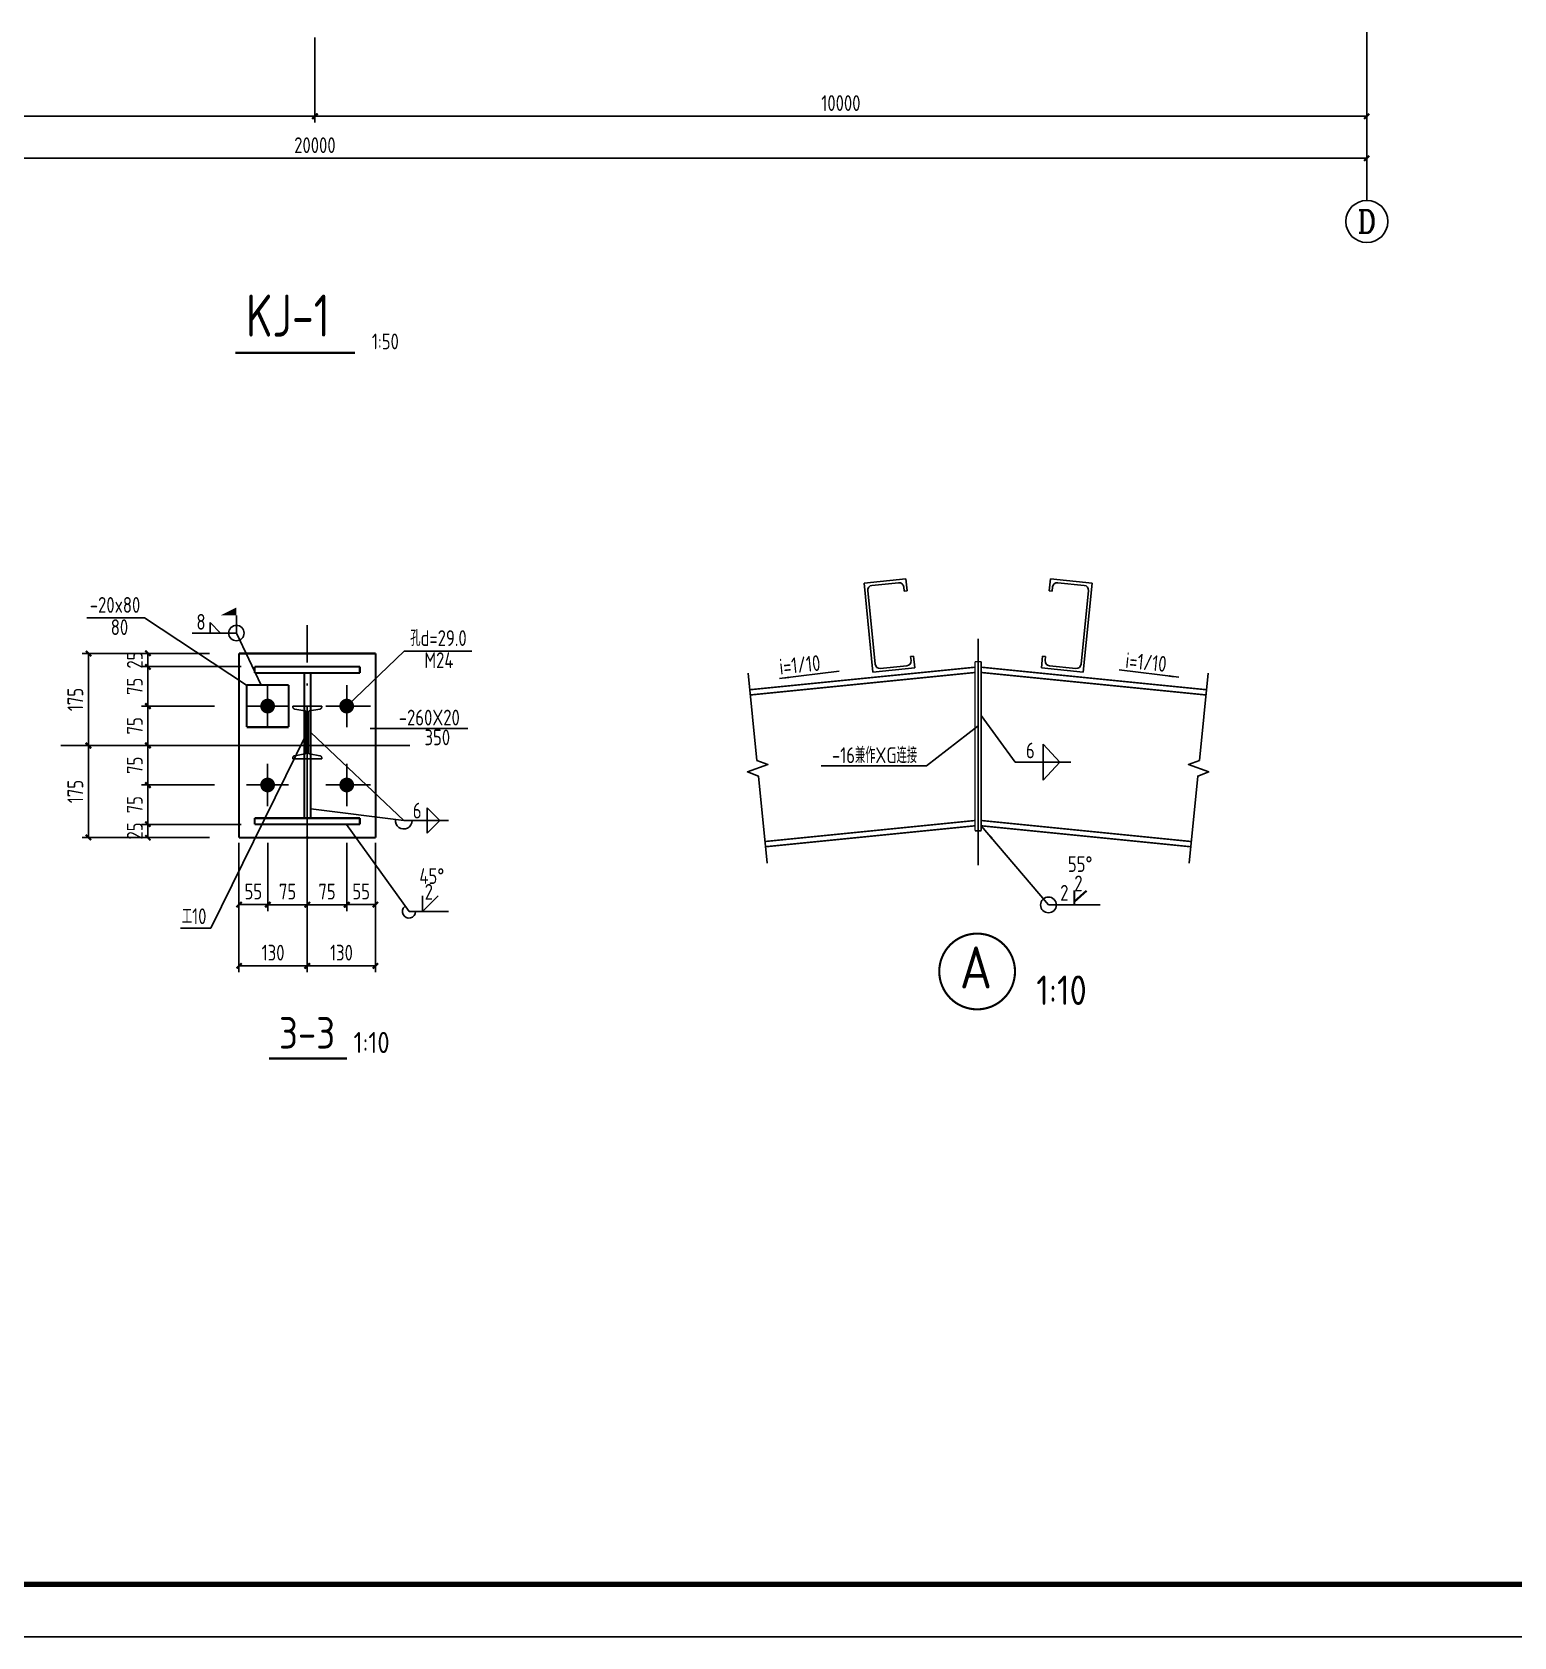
# Model space of a CAD drawing. Header units: millimetres. Extents: x 866561 to 877878, y 40199 to 44891.
# Drawn here: x 876308.8 to 876590.5, y 40208.1 to 40513.2 of the extents above; entities that cross this region are included whole.
import ezdxf
from ezdxf.enums import TextEntityAlignment as Align

# ---------------------------------------------------------------- set-up
doc = ezdxf.new("R2010")
doc.units = ezdxf.units.MM
doc.header["$LTSCALE"] = 1000
doc.header["$MEASUREMENT"] = 0
for name, pattern in [('2', [11.4, 9, -0.9, 0.6, -0.9]), ('6', [8.75, 5, -1.25, 1.25, -1.25]), ('DASH', [0.35, 0.25, -0.1]), ('DOTE', [2.42, 2, -0.2, 0.02, -0.2])]:
    doc.linetypes.add(name, pattern=pattern)
for name, color, linetype in [('10', 7, 'Continuous'), ('1000', 2, 'Continuous'), ('111', 253, '6'), ('AXIS', 3, 'Continuous'), ('AXIS_TEXT', 7, 'Continuous'), ('D2', 6, 'Continuous'), ('DIM', 7, 'Continuous'), ('DOTE', 1, 'DOTE'), ('FEN', 21, 'Continuous'), ('LAYER1', 51, 'Continuous'), ('M_Thin', 7, 'Continuous'), ('Prof', 2, 'Continuous'), ('STRUCTURE', 7, 'Continuous'), ('中文', 7, 'Continuous'), ('尺寸标注', 7, 'Continuous'), ('文字', 7, 'Continuous'), ('柱子', 8, 'Continuous'), ('焊缝标注', 3, 'Continuous'), ('独立基础', 2, 'Continuous'), ('编号标注', 253, 'Continuous'), ('螺栓孔标注', 253, 'Continuous'), ('轴线', 253, '2'), ('钢板标注', 253, 'Continuous')]:
    doc.layers.add(name, color=color, linetype=linetype)
doc.styles.add('_TCH_AXIS', font='COMPLEX', dxfattribs={"bigfont": 'GBCBIG'})
doc.styles.add('COMPLEX', font='COMPLEX')
doc.styles.add('GBHZ', font='gbenor.shx', dxfattribs={"width": 0.9, "bigfont": 'gbcbig.shx'})
doc.styles.add('TSSD_REIN', font='tssdeng.shx', dxfattribs={"width": 0.7, "bigfont": 'tssdchn.shx'})
doc.dimstyles.new('Y10', dxfattribs={"dimscale": 0, "dimtxt": 3, "dimasz": 0.01, "dimexe": 1.2, "dimexo": 1, "dimgap": 1, "dimtad": 1, "dimdec": 0, "dimlfac": 10, "dimzin": 0, "dimdsep": 46, "dimtxsty": 'GBHZ', "dimblk1": 'DX', "dimblk2": 'DX', "dimsah": 1, "dimcen": 0.09, "dimdle": 1, "dimadec": 0, "dimazin": 0, "dimtfac": 1, "dimtdec": 0, "dimtix": 1, "dimtmove": 2, "dimatfit": 3, "dimldrblk": 'DX', "dimfxl": 0, "dimtolj": 1, "dimtzin": 0, "dimarcsym": 0})
doc.dimstyles.new('Y50', dxfattribs={"dimscale": 0, "dimtxt": 3, "dimasz": 0.01, "dimexe": 1.2, "dimexo": 1, "dimgap": 1, "dimtad": 1, "dimdec": 0, "dimlfac": 50, "dimzin": 0, "dimdsep": 46, "dimtxsty": 'GBHZ', "dimblk1": 'DX', "dimblk2": 'DX', "dimsah": 1, "dimcen": 0.09, "dimdle": 1, "dimadec": 0, "dimazin": 0, "dimtfac": 1, "dimtdec": 0, "dimtix": 1, "dimtmove": 2, "dimatfit": 3, "dimldrblk": 'DX', "dimfxl": 0, "dimtolj": 1, "dimtzin": 0, "dimarcsym": 0})

# ---------------------------------------------------------------- blocks, each defined once
blk = doc.blocks.new('_AXISO')
blk.add_circle((0, 0), 0.5)
at = {"layer": 'AXIS_TEXT', "style": 'COMPLEX', "width": 1.041667}
blk.add_attdef('A', text='', height=0.56, dxfattribs=at).set_placement((-0.25, -0.28), (0.25, -0.28), align=Align.FIT)
blk = doc.blocks.new('DX')
at = {"color": 0, "linetype": 'ByBlock', "const_width": 40}
blk.add_lwpolyline([(-54, -51), (46, 49)], dxfattribs=at)
blk = doc.blocks.new('*D661')
at = {"layer": 'Defpoints', "color": 0, "transparency": 16777216}
for p in [(876162.53, 40513.23), (876362.53, 40513.23), (876362.53, 40497.23)]:
    blk.add_point(p, dxfattribs=at)
at = {"layer": 'dim', "color": 0, "lineweight": -2, "transparency": 16777216}
for p, q in [((876162.53, 40512.23), (876162.53, 40496.03)), ((876362.53, 40512.23), (876362.53, 40496.03)), ((876162.54, 40497.23), (876362.52, 40497.23))]:
    blk.add_line(p, q, dxfattribs=at)
at = {"layer": 'dim', "color": 0, "lineweight": -2, "transparency": 16777216, "xscale": 0.01, "yscale": 0.01, "zscale": 0.01, "rotation": 180}
blk.add_blockref('DX', (876162.53, 40497.23), dxfattribs=at)
at = {"layer": 'dim', "color": 0, "lineweight": -2, "transparency": 16777216, "xscale": 0.01, "yscale": 0.01, "zscale": 0.01}
blk.add_blockref('DX', (876362.53, 40497.23), dxfattribs=at)
at = {"layer": 'dim', "color": 0, "transparency": 16777216, "insert": (876262.53, 40499.73), "char_height": 3, "attachment_point": 5, "style": 'GBHZ'}
blk.add_mtext('\\A1;10000', dxfattribs=at)
blk = doc.blocks.new('*D662')
at = {"layer": 'Defpoints', "color": 0, "transparency": 16777216}
for p in [(876362.53, 40513.23), (876562.53, 40513.23), (876562.53, 40497.23)]:
    blk.add_point(p, dxfattribs=at)
at = {"layer": 'dim', "color": 0, "lineweight": -2, "transparency": 16777216}
for p, q in [((876362.53, 40512.23), (876362.53, 40496.03)), ((876562.53, 40512.23), (876562.53, 40496.03)), ((876362.54, 40497.23), (876562.52, 40497.23))]:
    blk.add_line(p, q, dxfattribs=at)
at = {"layer": 'dim', "color": 0, "lineweight": -2, "transparency": 16777216, "xscale": 0.01, "yscale": 0.01, "zscale": 0.01, "rotation": 180}
blk.add_blockref('DX', (876362.53, 40497.23), dxfattribs=at)
at = {"layer": 'dim', "color": 0, "lineweight": -2, "transparency": 16777216, "xscale": 0.01, "yscale": 0.01, "zscale": 0.01}
blk.add_blockref('DX', (876562.53, 40497.23), dxfattribs=at)
at = {"layer": 'dim', "color": 0, "transparency": 16777216, "insert": (876462.53, 40499.73), "char_height": 3, "attachment_point": 5, "style": 'GBHZ'}
blk.add_mtext('\\A1;10000', dxfattribs=at)
blk = doc.blocks.new('*D663')
at = {"layer": 'Defpoints', "color": 0, "transparency": 16777216}
for p in [(876162.53, 40513.23), (876562.53, 40513.23), (876162.53, 40489.23)]:
    blk.add_point(p, dxfattribs=at)
at = {"layer": 'dim', "color": 0, "lineweight": -2, "transparency": 16777216}
for p, q in [((876162.53, 40512.23), (876162.53, 40488.03)), ((876562.53, 40512.23), (876562.53, 40488.03)), ((876562.52, 40489.23), (876162.54, 40489.23))]:
    blk.add_line(p, q, dxfattribs=at)
at = {"layer": 'dim', "color": 0, "lineweight": -2, "transparency": 16777216, "xscale": 0.01, "yscale": 0.01, "zscale": 0.01, "rotation": 180}
blk.add_blockref('DX', (876162.53, 40489.23), dxfattribs=at)
at = {"layer": 'dim', "color": 0, "lineweight": -2, "transparency": 16777216, "xscale": 0.01, "yscale": 0.01, "zscale": 0.01}
blk.add_blockref('DX', (876562.53, 40489.23), dxfattribs=at)
at = {"layer": 'dim', "color": 0, "transparency": 16777216, "insert": (876362.53, 40491.73), "char_height": 3, "attachment_point": 5, "style": 'GBHZ'}
blk.add_mtext('\\A1;20000', dxfattribs=at)
blk = doc.blocks.new('*D727')
at = {"layer": 'Defpoints', "color": 0, "linetype": 'ByBlock', "transparency": 16777216}
for p in [(876361.08, 40352.1), (876374.08, 40352.1), (876374.08, 40335.72)]:
    blk.add_point(p, dxfattribs=at)
at = {"layer": 'DIM', "color": 0, "linetype": 'ByBlock', "lineweight": -2, "transparency": 16777216}
for p, q in [((876361.08, 40351.1), (876361.08, 40334.52)), ((876374.08, 40351.1), (876374.08, 40334.52)), ((876361.09, 40335.72), (876374.07, 40335.72))]:
    blk.add_line(p, q, dxfattribs=at)
at = {"layer": 'DIM', "color": 0, "linetype": 'ByBlock', "lineweight": -2, "transparency": 16777216, "xscale": 0.01, "yscale": 0.01, "zscale": 0.01, "rotation": 180}
blk.add_blockref('DX', (876361.08, 40335.72), dxfattribs=at)
at = {"layer": 'DIM', "color": 0, "linetype": 'ByBlock', "lineweight": -2, "transparency": 16777216, "xscale": 0.01, "yscale": 0.01, "zscale": 0.01}
blk.add_blockref('DX', (876374.08, 40335.72), dxfattribs=at)
at = {"layer": 'DIM', "color": 0, "linetype": 'ByBlock', "transparency": 16777216, "insert": (876367.58, 40338.22), "char_height": 3, "attachment_point": 5, "style": 'GBHZ'}
blk.add_mtext('\\A1;130', dxfattribs=at)
blk = doc.blocks.new('*D728')
at = {"layer": 'Defpoints', "color": 0, "linetype": 'ByBlock', "transparency": 16777216}
for p in [(876348.08, 40352.1), (876361.08, 40353.36), (876348.08, 40335.72)]:
    blk.add_point(p, dxfattribs=at)
at = {"layer": 'DIM', "color": 0, "linetype": 'ByBlock', "lineweight": -2, "transparency": 16777216}
for p, q in [((876361.08, 40352.36), (876361.08, 40334.52)), ((876348.08, 40351.1), (876348.08, 40334.52)), ((876361.07, 40335.72), (876348.09, 40335.72))]:
    blk.add_line(p, q, dxfattribs=at)
at = {"layer": 'DIM', "color": 0, "linetype": 'ByBlock', "lineweight": -2, "transparency": 16777216, "xscale": 0.01, "yscale": 0.01, "zscale": 0.01, "rotation": 180}
blk.add_blockref('DX', (876348.08, 40335.72), dxfattribs=at)
at = {"layer": 'DIM', "color": 0, "linetype": 'ByBlock', "lineweight": -2, "transparency": 16777216, "xscale": 0.01, "yscale": 0.01, "zscale": 0.01}
blk.add_blockref('DX', (876361.08, 40335.72), dxfattribs=at)
at = {"layer": 'DIM', "color": 0, "linetype": 'ByBlock', "transparency": 16777216, "insert": (876354.58, 40338.22), "char_height": 3, "attachment_point": 5, "style": 'GBHZ'}
blk.add_mtext('\\A1;130', dxfattribs=at)
blk = doc.blocks.new('*D729')
at = {"layer": 'Defpoints', "color": 0, "linetype": 'ByBlock', "transparency": 16777216}
for p in [(876339.93, 40395.1), (876319.48, 40377.6), (876336.93, 40377.6)]:
    blk.add_point(p, dxfattribs=at)
at = {"layer": 'DIM', "color": 0, "linetype": 'ByBlock', "lineweight": -2, "transparency": 16777216}
for p, q in [((876338.93, 40395.1), (876318.28, 40395.1)), ((876319.48, 40395.09), (876319.48, 40377.61)), ((876335.93, 40377.6), (876318.28, 40377.6))]:
    blk.add_line(p, q, dxfattribs=at)
at = {"layer": 'DIM', "color": 0, "linetype": 'ByBlock', "lineweight": -2, "transparency": 16777216, "xscale": 0.01, "yscale": 0.01, "zscale": 0.01}
for p, rotation in [((876319.48, 40395.1), 90), ((876319.48, 40377.6), 270)]:
    blk.add_blockref('DX', p, dxfattribs=dict(at, rotation=rotation))
at = {"layer": 'DIM', "color": 0, "linetype": 'ByBlock', "transparency": 16777216, "insert": (876316.98, 40386.35), "char_height": 3, "attachment_point": 5, "rotation": 90, "style": 'GBHZ'}
blk.add_mtext('\\A1;175', dxfattribs=at)
blk = doc.blocks.new('*D730')
at = {"layer": 'Defpoints', "color": 0, "linetype": 'ByBlock', "transparency": 16777216}
for p in [(876319.48, 40377.6), (876336.93, 40377.6), (876339.93, 40360.1)]:
    blk.add_point(p, dxfattribs=at)
at = {"layer": 'DIM', "color": 0, "linetype": 'ByBlock', "lineweight": -2, "transparency": 16777216}
for p, q in [((876335.93, 40377.6), (876318.28, 40377.6)), ((876319.48, 40360.11), (876319.48, 40377.59)), ((876338.93, 40360.1), (876318.28, 40360.1))]:
    blk.add_line(p, q, dxfattribs=at)
at = {"layer": 'DIM', "color": 0, "linetype": 'ByBlock', "lineweight": -2, "transparency": 16777216, "xscale": 0.01, "yscale": 0.01, "zscale": 0.01}
for p, rotation in [((876319.48, 40377.6), 90), ((876319.48, 40360.1), 270)]:
    blk.add_blockref('DX', p, dxfattribs=dict(at, rotation=rotation))
at = {"layer": 'DIM', "color": 0, "linetype": 'ByBlock', "transparency": 16777216, "insert": (876316.98, 40368.85), "char_height": 3, "attachment_point": 5, "rotation": 90, "style": 'GBHZ'}
blk.add_mtext('\\A1;175', dxfattribs=at)
blk = doc.blocks.new('*D731')
at = {"layer": 'Defpoints', "color": 0, "linetype": 'ByBlock', "transparency": 16777216}
for p in [(876348.08, 40360.1), (876353.58, 40360.1), (876348.08, 40347.35)]:
    blk.add_point(p, dxfattribs=at)
at = {"layer": 'DIM', "color": 0, "linetype": 'ByBlock', "lineweight": -2, "transparency": 16777216}
for p, q in [((876348.08, 40359.1), (876348.08, 40346.15)), ((876353.58, 40359.1), (876353.58, 40346.15)), ((876353.57, 40347.35), (876348.09, 40347.35))]:
    blk.add_line(p, q, dxfattribs=at)
at = {"layer": 'DIM', "color": 0, "linetype": 'ByBlock', "lineweight": -2, "transparency": 16777216, "xscale": 0.01, "yscale": 0.01, "zscale": 0.01, "rotation": 180}
blk.add_blockref('DX', (876348.08, 40347.35), dxfattribs=at)
at = {"layer": 'DIM', "color": 0, "linetype": 'ByBlock', "lineweight": -2, "transparency": 16777216, "xscale": 0.01, "yscale": 0.01, "zscale": 0.01}
blk.add_blockref('DX', (876353.58, 40347.35), dxfattribs=at)
at = {"layer": 'DIM', "color": 0, "linetype": 'ByBlock', "transparency": 16777216, "insert": (876350.83, 40349.85), "char_height": 3, "attachment_point": 5, "style": 'GBHZ'}
blk.add_mtext('\\A1;55', dxfattribs=at)
blk = doc.blocks.new('*D732')
at = {"layer": 'Defpoints', "color": 0, "linetype": 'ByBlock', "transparency": 16777216}
for p in [(876361.08, 40362.6), (876353.58, 40360.1), (876361.08, 40347.33)]:
    blk.add_point(p, dxfattribs=at)
at = {"layer": 'DIM', "color": 0, "linetype": 'ByBlock', "lineweight": -2, "transparency": 16777216}
for p, q in [((876361.08, 40361.6), (876361.08, 40346.13)), ((876353.58, 40359.1), (876353.58, 40346.13)), ((876353.59, 40347.33), (876361.07, 40347.33))]:
    blk.add_line(p, q, dxfattribs=at)
at = {"layer": 'DIM', "color": 0, "linetype": 'ByBlock', "lineweight": -2, "transparency": 16777216, "xscale": 0.01, "yscale": 0.01, "zscale": 0.01, "rotation": 180}
blk.add_blockref('DX', (876353.58, 40347.33), dxfattribs=at)
at = {"layer": 'DIM', "color": 0, "linetype": 'ByBlock', "lineweight": -2, "transparency": 16777216, "xscale": 0.01, "yscale": 0.01, "zscale": 0.01}
blk.add_blockref('DX', (876361.08, 40347.33), dxfattribs=at)
at = {"layer": 'DIM', "color": 0, "linetype": 'ByBlock', "transparency": 16777216, "insert": (876357.33, 40349.83), "char_height": 3, "attachment_point": 5, "style": 'GBHZ'}
blk.add_mtext('\\A1;75', dxfattribs=at)
blk = doc.blocks.new('*D733')
at = {"layer": 'Defpoints', "color": 0, "linetype": 'ByBlock', "transparency": 16777216}
for p in [(876343.51, 40395.1), (876330.78, 40392.6), (876349.51, 40392.6)]:
    blk.add_point(p, dxfattribs=at)
at = {"layer": 'DIM', "color": 0, "linetype": 'ByBlock', "lineweight": -2, "transparency": 16777216}
for p, q in [((876342.51, 40395.1), (876329.58, 40395.1)), ((876330.78, 40395.11), (876330.78, 40395.12)), ((876330.78, 40395.1), (876330.78, 40392.6)), ((876348.51, 40392.6), (876329.58, 40392.6)), ((876330.78, 40392.59), (876330.78, 40392.58))]:
    blk.add_line(p, q, dxfattribs=at)
at = {"layer": 'DIM', "color": 0, "linetype": 'ByBlock', "lineweight": -2, "transparency": 16777216, "xscale": 0.01, "yscale": 0.01, "zscale": 0.01}
for p, rotation in [((876330.78, 40395.1), 270), ((876330.78, 40392.6), 90)]:
    blk.add_blockref('DX', p, dxfattribs=dict(at, rotation=rotation))
at = {"layer": 'DIM', "color": 0, "linetype": 'ByBlock', "transparency": 16777216, "insert": (876328.28, 40393.85), "char_height": 3, "attachment_point": 5, "rotation": 90, "style": 'GBHZ'}
blk.add_mtext('\\A1;25', dxfattribs=at)
blk = doc.blocks.new('*D734')
at = {"layer": 'Defpoints', "color": 0, "linetype": 'ByBlock', "transparency": 16777216}
for p in [(876349.51, 40392.6), (876330.78, 40385.1), (876344.43, 40385.1)]:
    blk.add_point(p, dxfattribs=at)
at = {"layer": 'DIM', "color": 0, "linetype": 'ByBlock', "lineweight": -2, "transparency": 16777216}
for p, q in [((876348.51, 40392.6), (876329.58, 40392.6)), ((876330.78, 40392.59), (876330.78, 40385.11)), ((876343.43, 40385.1), (876329.58, 40385.1))]:
    blk.add_line(p, q, dxfattribs=at)
at = {"layer": 'DIM', "color": 0, "linetype": 'ByBlock', "lineweight": -2, "transparency": 16777216, "xscale": 0.01, "yscale": 0.01, "zscale": 0.01}
for p, rotation in [((876330.78, 40392.6), 90), ((876330.78, 40385.1), 270)]:
    blk.add_blockref('DX', p, dxfattribs=dict(at, rotation=rotation))
at = {"layer": 'DIM', "color": 0, "linetype": 'ByBlock', "transparency": 16777216, "insert": (876328.28, 40388.85), "char_height": 3, "attachment_point": 5, "rotation": 90, "style": 'GBHZ'}
blk.add_mtext('\\A1;75', dxfattribs=at)
blk = doc.blocks.new('*D735')
at = {"layer": 'Defpoints', "color": 0, "linetype": 'ByBlock', "transparency": 16777216}
for p in [(876330.78, 40362.6), (876349.51, 40362.6), (876343.51, 40360.1)]:
    blk.add_point(p, dxfattribs=at)
at = {"layer": 'DIM', "color": 0, "linetype": 'ByBlock', "lineweight": -2, "transparency": 16777216}
for p, q in [((876348.51, 40362.6), (876329.58, 40362.6)), ((876330.78, 40362.61), (876330.78, 40362.62)), ((876330.78, 40360.1), (876330.78, 40362.6)), ((876342.51, 40360.1), (876329.58, 40360.1)), ((876330.78, 40360.09), (876330.78, 40360.08))]:
    blk.add_line(p, q, dxfattribs=at)
at = {"layer": 'DIM', "color": 0, "linetype": 'ByBlock', "lineweight": -2, "transparency": 16777216, "xscale": 0.01, "yscale": 0.01, "zscale": 0.01}
for p, rotation in [((876330.78, 40362.6), 270), ((876330.78, 40360.1), 90)]:
    blk.add_blockref('DX', p, dxfattribs=dict(at, rotation=rotation))
at = {"layer": 'DIM', "color": 0, "linetype": 'ByBlock', "transparency": 16777216, "insert": (876328.28, 40361.35), "char_height": 3, "attachment_point": 5, "rotation": 90, "style": 'GBHZ'}
blk.add_mtext('\\A1;25', dxfattribs=at)
blk = doc.blocks.new('*D736')
at = {"layer": 'Defpoints', "color": 0, "linetype": 'ByBlock', "transparency": 16777216}
for p in [(876368.58, 40360.1), (876374.08, 40360.1), (876374.08, 40347.35)]:
    blk.add_point(p, dxfattribs=at)
at = {"layer": 'DIM', "color": 0, "linetype": 'ByBlock', "lineweight": -2, "transparency": 16777216}
for p, q in [((876368.58, 40359.1), (876368.58, 40346.15)), ((876374.08, 40359.1), (876374.08, 40346.15)), ((876368.59, 40347.35), (876374.07, 40347.35))]:
    blk.add_line(p, q, dxfattribs=at)
at = {"layer": 'DIM', "color": 0, "linetype": 'ByBlock', "lineweight": -2, "transparency": 16777216, "xscale": 0.01, "yscale": 0.01, "zscale": 0.01, "rotation": 180}
blk.add_blockref('DX', (876368.58, 40347.35), dxfattribs=at)
at = {"layer": 'DIM', "color": 0, "linetype": 'ByBlock', "lineweight": -2, "transparency": 16777216, "xscale": 0.01, "yscale": 0.01, "zscale": 0.01}
blk.add_blockref('DX', (876374.08, 40347.35), dxfattribs=at)
at = {"layer": 'DIM', "color": 0, "linetype": 'ByBlock', "transparency": 16777216, "insert": (876371.33, 40349.85), "char_height": 3, "attachment_point": 5, "style": 'GBHZ'}
blk.add_mtext('\\A1;55', dxfattribs=at)
blk = doc.blocks.new('*D737')
at = {"layer": 'Defpoints', "color": 0, "linetype": 'ByBlock', "transparency": 16777216}
for p in [(876361.08, 40362.6), (876368.58, 40360.1), (876361.08, 40347.33)]:
    blk.add_point(p, dxfattribs=at)
at = {"layer": 'DIM', "color": 0, "linetype": 'ByBlock', "lineweight": -2, "transparency": 16777216}
for p, q in [((876361.08, 40361.6), (876361.08, 40346.13)), ((876368.58, 40359.1), (876368.58, 40346.13)), ((876368.57, 40347.33), (876361.09, 40347.33))]:
    blk.add_line(p, q, dxfattribs=at)
at = {"layer": 'DIM', "color": 0, "linetype": 'ByBlock', "lineweight": -2, "transparency": 16777216, "xscale": 0.01, "yscale": 0.01, "zscale": 0.01, "rotation": 180}
blk.add_blockref('DX', (876361.08, 40347.33), dxfattribs=at)
at = {"layer": 'DIM', "color": 0, "linetype": 'ByBlock', "lineweight": -2, "transparency": 16777216, "xscale": 0.01, "yscale": 0.01, "zscale": 0.01}
blk.add_blockref('DX', (876368.58, 40347.33), dxfattribs=at)
at = {"layer": 'DIM', "color": 0, "linetype": 'ByBlock', "transparency": 16777216, "insert": (876364.83, 40349.83), "char_height": 3, "attachment_point": 5, "style": 'GBHZ'}
blk.add_mtext('\\A1;75', dxfattribs=at)
blk = doc.blocks.new('*D738')
at = {"layer": 'Defpoints', "color": 0, "linetype": 'ByBlock', "transparency": 16777216}
for p in [(876330.78, 40385.1), (876344.43, 40385.1), (876349.51, 40377.6)]:
    blk.add_point(p, dxfattribs=at)
at = {"layer": 'DIM', "color": 0, "linetype": 'ByBlock', "lineweight": -2, "transparency": 16777216}
for p, q in [((876343.43, 40385.1), (876329.58, 40385.1)), ((876330.78, 40377.61), (876330.78, 40385.09)), ((876348.51, 40377.6), (876329.58, 40377.6))]:
    blk.add_line(p, q, dxfattribs=at)
at = {"layer": 'DIM', "color": 0, "linetype": 'ByBlock', "lineweight": -2, "transparency": 16777216, "xscale": 0.01, "yscale": 0.01, "zscale": 0.01}
for p, rotation in [((876330.78, 40385.1), 90), ((876330.78, 40377.6), 270)]:
    blk.add_blockref('DX', p, dxfattribs=dict(at, rotation=rotation))
at = {"layer": 'DIM', "color": 0, "linetype": 'ByBlock', "transparency": 16777216, "insert": (876328.28, 40381.35), "char_height": 3, "attachment_point": 5, "rotation": 90, "style": 'GBHZ'}
blk.add_mtext('\\A1;75', dxfattribs=at)
blk = doc.blocks.new('*D739')
at = {"layer": 'Defpoints', "color": 0, "linetype": 'ByBlock', "transparency": 16777216}
for p in [(876330.78, 40370.1), (876344.43, 40370.1), (876349.51, 40362.6)]:
    blk.add_point(p, dxfattribs=at)
at = {"layer": 'DIM', "color": 0, "linetype": 'ByBlock', "lineweight": -2, "transparency": 16777216}
for p, q in [((876343.43, 40370.1), (876329.58, 40370.1)), ((876330.78, 40362.61), (876330.78, 40370.09)), ((876348.51, 40362.6), (876329.58, 40362.6))]:
    blk.add_line(p, q, dxfattribs=at)
at = {"layer": 'DIM', "color": 0, "linetype": 'ByBlock', "lineweight": -2, "transparency": 16777216, "xscale": 0.01, "yscale": 0.01, "zscale": 0.01}
for p, rotation in [((876330.78, 40370.1), 90), ((876330.78, 40362.6), 270)]:
    blk.add_blockref('DX', p, dxfattribs=dict(at, rotation=rotation))
at = {"layer": 'DIM', "color": 0, "linetype": 'ByBlock', "transparency": 16777216, "insert": (876328.28, 40366.35), "char_height": 3, "attachment_point": 5, "rotation": 90, "style": 'GBHZ'}
blk.add_mtext('\\A1;75', dxfattribs=at)
blk = doc.blocks.new('*D740')
at = {"layer": 'Defpoints', "color": 0, "linetype": 'ByBlock', "transparency": 16777216}
for p in [(876349.51, 40377.6), (876330.78, 40370.1), (876344.43, 40370.1)]:
    blk.add_point(p, dxfattribs=at)
at = {"layer": 'DIM', "color": 0, "linetype": 'ByBlock', "lineweight": -2, "transparency": 16777216}
for p, q in [((876348.51, 40377.6), (876329.58, 40377.6)), ((876330.78, 40377.59), (876330.78, 40370.11)), ((876343.43, 40370.1), (876329.58, 40370.1))]:
    blk.add_line(p, q, dxfattribs=at)
at = {"layer": 'DIM', "color": 0, "linetype": 'ByBlock', "lineweight": -2, "transparency": 16777216, "xscale": 0.01, "yscale": 0.01, "zscale": 0.01}
for p, rotation in [((876330.78, 40377.6), 90), ((876330.78, 40370.1), 270)]:
    blk.add_blockref('DX', p, dxfattribs=dict(at, rotation=rotation))
at = {"layer": 'DIM', "color": 0, "linetype": 'ByBlock', "transparency": 16777216, "insert": (876328.28, 40373.85), "char_height": 3, "attachment_point": 5, "rotation": 90, "style": 'GBHZ'}
blk.add_mtext('\\A1;75', dxfattribs=at)

msp = doc.modelspace()

# ---------------------------------------------------------------- linework, layer by layer
at = {"color": 7}
for p, q in [((876450.866, 40390.323), (876462.199, 40391.744)), ((876526.754, 40390.576), (876515.421, 40391.996))]:
    msp.add_line(p, q, dxfattribs=at)
at = {"color": 86}
for p, q in [((876478.808, 40373.758), (876488.621, 40381.326)), ((876478.808, 40373.758), (876458.764, 40373.758)), ((876501.991, 40347.294, 2), (876489.221, 40362.337)), ((876501.991, 40347.294, 2), (876511.831, 40347.294, 2))]:
    msp.add_line(p, q, dxfattribs=at)
msp.add_line((876884.003, 40208.139), (876043.003, 40208.139))
at = {"color": 0, "const_width": 1}
msp.add_lwpolyline([(876874.003, 40218.139), (876068.003, 40218.139), (876068.003, 40792.139), (876874.003, 40792.139)], close=True, dxfattribs=at)
at = {"color": 7}
for points in [[(876526.754, 40390.576, 0, 0.4, 0), (876524.969, 40390.799, 0.4, 0.4, 0)], [(876450.866, 40390.323, 0, 0.4, 0), (876452.651, 40390.547, 0.4, 0.4, 0)]]:
    msp.add_lwpolyline(points, format="xyseb", dxfattribs=at)
at = {"color": 86, "const_width": 0.4, "elevation": 2}
for points in [[(876506.911, 40347.294), (876506.911, 40350.095)], [(876506.911, 40347.915), (876509.237, 40349.99)]]:
    msp.add_lwpolyline(points, dxfattribs=at)
at = {"ltscale": 0.5, "const_width": 0.4}
msp.add_lwpolyline([(876481.231, 40334.642, 1), (876495.631, 40334.642, 1)], format="xyb", close=True, dxfattribs=at)
at = {"color": 86}
msp.add_circle((876501.991, 40347.294, 2), 1.5, dxfattribs=at)
at = {"layer": '10', "linetype": 'ByBlock'}
for p, q in [((876353.541, 40381.097), (876353.541, 40389.097)), ((876368.578, 40381.097), (876368.578, 40389.097)), ((876357.541, 40385.097), (876349.541, 40385.097)), ((876373.078, 40385.097), (876364.578, 40385.097)), ((876353.541, 40374.097), (876353.541, 40366.097)), ((876368.578, 40374.097), (876368.578, 40366.097)), ((876357.541, 40370.097), (876349.541, 40370.097)), ((876373.078, 40370.097), (876364.578, 40370.097))]:
    msp.add_line(p, q, dxfattribs=at)
at = {"layer": '10', "linetype": 'ByBlock', "const_width": 1.4}
for points in [[(876353.541, 40385.797, 1), (876353.541, 40384.397, 1), (876353.541, 40385.797, 1)], [(876368.578, 40385.797, 1), (876368.578, 40384.397, 1), (876368.578, 40385.797, 1)], [(876353.541, 40369.397, -1), (876353.541, 40370.797, -1), (876353.541, 40369.397, -1)], [(876368.578, 40369.397, -1), (876368.578, 40370.797, -1), (876368.578, 40369.397, -1)]]:
    msp.add_lwpolyline(points, format="xyb", close=True, dxfattribs=at)
at = {"layer": '10', "const_width": 0.45, "elevation": 3}
msp.add_lwpolyline([(876353.792, 40318.125), (876368.655, 40318.125)], dxfattribs=at)
at = {"layer": '1000', "linetype": 'ByBlock', "const_width": 0.4}
for points in [[(876348.078, 40395.097), (876374.078, 40395.097)], [(876348.078, 40395.097), (876348.078, 40360.097)], [(876374.078, 40360.097), (876374.078, 40395.097)], [(876351.078, 40392.597), (876371.078, 40392.597)], [(876351.078, 40391.397), (876351.078, 40392.597)], [(876371.078, 40391.397), (876351.078, 40391.397)], [(876360.541, 40363.797), (876360.541, 40391.397)], [(876361.741, 40363.797), (876361.741, 40391.397)], [(876371.078, 40392.597), (876371.078, 40391.397)], [(876349.541, 40389.097), (876349.541, 40381.097)], [(876357.541, 40389.097), (876349.541, 40389.097)], [(876357.541, 40381.097), (876357.541, 40389.097)], [(876349.541, 40381.097), (876357.541, 40381.097)], [(876351.078, 40363.797), (876351.078, 40362.597)], [(876371.078, 40363.797), (876351.078, 40363.797)], [(876371.078, 40362.597), (876371.078, 40363.797)], [(876348.078, 40360.097), (876374.078, 40360.097)], [(876351.078, 40362.597), (876371.078, 40362.597)]]:
    msp.add_lwpolyline(points, dxfattribs=at)
msp.add_lwpolyline([(876361.078, 40360.197, 1), (876361.078, 40359.997, 1), (876361.078, 40360.197, 1)], format="xyb", close=True, dxfattribs=at)
at = {"layer": '111'}
msp.add_line((876488.621, 40397.854), (876488.621, 40354.861), dxfattribs=at)
at = {"layer": 'AXIS', "color": 0}
msp.add_line((876562.525, 40513.228), (876562.525, 40481.228), dxfattribs=at)
at = {"layer": 'D2'}
for p, q in [((876466.929, 40408.47), (876474.887, 40409.266)), ((876475.112, 40407.017), (876474.887, 40409.266)), ((876502.129, 40407.017), (876502.354, 40409.266)), ((876510.313, 40408.47), (876502.354, 40409.266)), ((876468.621, 40391.551), (876466.929, 40408.47)), ((876469.036, 40393.065), (876467.636, 40407.062)), ((876468.443, 40408.049), (876473.486, 40408.553)), ((876474.552, 40406.961), (876474.473, 40407.746)), ((876474.552, 40406.961), (876475.112, 40407.017)), ((876502.69, 40406.961), (876502.129, 40407.017)), ((876502.69, 40406.961), (876502.768, 40407.746)), ((876508.798, 40408.049), (876503.755, 40408.553)), ((876508.206, 40393.065), (876509.606, 40407.062)), ((876508.621, 40391.551), (876510.313, 40408.47)), ((876475.794, 40394.534), (876476.355, 40394.59)), ((876475.873, 40393.749), (876475.794, 40394.534)), ((876476.579, 40392.347), (876476.355, 40394.59)), ((876500.662, 40392.347), (876500.886, 40394.59)), ((876501.447, 40394.534), (876500.886, 40394.59)), ((876501.369, 40393.749), (876501.447, 40394.534)), ((876468.621, 40391.551), (876476.579, 40392.347)), ((876470.022, 40392.258), (876475.066, 40392.762)), ((876508.621, 40391.551), (876500.662, 40392.347)), ((876507.219, 40392.258), (876502.176, 40392.762))]:
    msp.add_line(p, q, dxfattribs=at)
for centre, start, end in [((876468.533, 40407.152), 95.71062, 185.71062), ((876473.576, 40407.656), 5.71062, 95.71062), ((876503.665, 40407.656), 84.28938, 174.28938), ((876508.709, 40407.152), 354.28938, 84.28938), ((876469.933, 40393.155), 185.71062, 275.71062), ((876474.976, 40393.659), 275.71062, 5.71062), ((876502.266, 40393.659), 174.28938, 264.28938), ((876507.309, 40393.155), 264.28938, 354.28938)]:
    msp.add_arc(centre, 0.902, start, end, dxfattribs=at)
at = {"layer": 'DIM'}
for p, q in [((876500.956, 40377.862), (876504.177, 40374.442)), ((876500.956, 40374.442), (876500.956, 40377.862)), ((876500.956, 40371.022), (876504.177, 40374.442)), ((876500.956, 40374.442), (876500.956, 40371.022))]:
    msp.add_line(p, q, dxfattribs=at)
at = {"layer": 'DOTE', "linetype": 'DOTE', "ltscale": 0.02}
for p, q in [((876361.078, 40345.004), (876361.078, 40400.454)), ((876380.588, 40377.597), (876314.237, 40377.597))]:
    msp.add_line(p, q, dxfattribs=at)
at = {"layer": 'FEN'}
msp.add_line((876506.911, 40347.294, 2), (876506.911, 40349.294, 2), dxfattribs=at)
at = {"layer": 'FEN', "elevation": 0.362}
msp.add_lwpolyline([(876489.221, 40362.337, 0, 0.4, 0), (876491.243, 40359.955, 0.4, 0.4, 0)], format="xyseb", dxfattribs=at)
at = {"layer": 'M_Thin'}
for points in [[(876444.897, 40391.34), (876446.554, 40374.772), (876448.644, 40373.976), (876444.763, 40372.583), (876446.853, 40371.787), (876448.509, 40355.22)], [(876532.344, 40391.34), (876530.687, 40374.772), (876528.598, 40373.976), (876532.478, 40372.583), (876530.389, 40371.787), (876528.732, 40355.22)]]:
    msp.add_lwpolyline(points, dxfattribs=at)
at = {"layer": 'Prof', "linetype": 'DASH', "ltscale": 5}
msp.add_lwpolyline([(876358.328, 40375.097), (876363.828, 40375.097), (876363.828, 40375.246, 0.3689195), (876363.47, 40375.666), (876361.527, 40375.99, -0.3689195), (876361.303, 40376.252), (876361.303, 40383.941, -0.3689195), (876361.527, 40384.204), (876363.47, 40384.527, 0.3689195), (876363.828, 40384.947), (876363.828, 40385.097), (876358.328, 40385.097), (876358.328, 40384.947, 0.3689195), (876358.687, 40384.527), (876360.629, 40384.204, -0.3689195), (876360.853, 40383.941), (876360.853, 40376.252, -0.3689195), (876360.629, 40375.99), (876358.687, 40375.666, 0.3689195), (876358.328, 40375.246)], format="xyb", close=True, dxfattribs=at)
at = {"layer": '尺寸标注', "color": 0}
for p, q in [((876361.078, 40380.097), (876342.749, 40342.891)), ((876361.303, 40380.097), (876360.853, 40380.097)), ((876342.749, 40342.891), (876336.979, 40342.891))]:
    msp.add_line(p, q, dxfattribs=at)
at = {"layer": '尺寸标注'}
msp.add_circle((876347.603, 40398.976), 1.46, dxfattribs=at)
msp.add_arc((876379.408, 40363.323), 1.59, 172.73102, 0, dxfattribs=at)
at = {"layer": '柱子', "color": 7, "const_width": 0.45}
msp.add_lwpolyline([(876347.403, 40452.256), (876370.156, 40452.256)], dxfattribs=at)
at = {"layer": '柱子', "const_width": 0.3}
for points in [[(876445.211, 40388.205), (876488.021, 40392.486)], [(876445.31, 40387.21), (876488.021, 40391.481)], [(876488.021, 40393.546), (876488.021, 40361.397)], [(876488.021, 40393.546), (876489.221, 40393.546)], [(876489.221, 40393.546), (876489.221, 40361.397)], [(876489.221, 40392.486), (876532.031, 40388.205)], [(876489.221, 40391.481), (876531.931, 40387.21)], [(876448.097, 40359.349), (876488.021, 40363.342)], [(876489.221, 40363.342), (876529.145, 40359.349)], [(876448.196, 40358.354), (876488.021, 40362.337)], [(876488.021, 40361.397), (876489.221, 40361.397)], [(876489.221, 40362.337), (876529.046, 40358.354)]]:
    msp.add_lwpolyline(points, dxfattribs=at)
at = {"layer": '焊缝标注', "linetype": 'ByBlock'}
for p, q in [((876342.603, 40398.976), (876342.603, 40400.976)), ((876344.603, 40398.976), (876342.603, 40400.976)), ((876347.603, 40398.976), (876347.603, 40402.34)), ((876347.603, 40398.976), (876339.183, 40398.976)), ((876352.29, 40389.097), (876347.603, 40398.976)), ((876361.741, 40380.097), (876379.408, 40363.323)), ((876379.408, 40363.323), (876361.741, 40365.577)), ((876379.408, 40363.323), (876387.919, 40363.323)), ((876383.85, 40365.723), (876386.25, 40363.323)), ((876383.85, 40365.723), (876383.85, 40363.323)), ((876383.85, 40360.923), (876386.25, 40363.323)), ((876383.85, 40360.923), (876383.85, 40363.323)), ((876368.547, 40362.597), (876380.419, 40346.04)), ((876382.954, 40346.04), (876385.954, 40349.04)), ((876382.954, 40346.04), (876382.954, 40349.04)), ((876380.419, 40346.04), (876387.954, 40346.04))]:
    msp.add_line(p, q, dxfattribs=at)
msp.add_arc((876380.419, 40346.04), 1.25, 130.18372, 0, dxfattribs=at)
msp.add_solid([(876347.603, 40402.34), (876344.603, 40402.34), (876347.603, 40403.84)], dxfattribs=at)
at = {"layer": '独立基础', "color": 7}
for p, q in [((876489.221, 40383.337), (876495.693, 40374.442)), ((876495.693, 40374.442), (876506.22, 40374.442))]:
    msp.add_line(p, q, dxfattribs=at)
at = {"layer": '编号标注', "linetype": 'ByBlock', "const_width": 0.2}
msp.add_lwpolyline([(876361.078, 40394.997, -1), (876361.078, 40395.197, -1), (876361.078, 40394.997, -1)], format="xyb", close=True, dxfattribs=at)
at = {"layer": '螺栓孔标注', "linetype": 'ByBlock'}
for p, q in [((876330.129, 40401.85), (876319.159, 40401.85)), ((876330.129, 40401.85), (876349.541, 40389.097)), ((876379.516, 40395.534), (876368.578, 40385.097)), ((876392.348, 40395.534), (876379.516, 40395.534))]:
    msp.add_line(p, q, dxfattribs=at)
at = {"layer": '钢板标注', "linetype": 'ByBlock'}
msp.add_line((876373.02, 40380.824), (876391.592, 40380.824), dxfattribs=at)

# ---------------------------------------------------------------- block references
at = {"layer": 'AXIS', "color": 0}
ref = msp.add_blockref('_AXISO', (876562.525, 40477.228), dxfattribs=dict(at, xscale=-8, yscale=8, zscale=8))
ref.add_attrib('A', 'D', dxfattribs={"layer": 'AXIS_TEXT', "color": 0, "height": 4.353, "style": '_TCH_AXIS'}).set_placement((876560.764, 40475.052), (876564.287, 40475.052), align=Align.FIT)

# ---------------------------------------------------------------- texts
at = {"color": 7, "ltscale": 0.5, "style": 'GBHZ', "width": 0.9}
for rotation, p in [(5.68843, (876450.969, 40391.07)), (354.31157, (876516.502, 40392.333))]:
    msp.add_text('i=1/10', height=3, rotation=rotation, dxfattribs=at).set_placement(p)
at = {"layer": 'FEN', "style": 'GBHZ', "width": 0.9}
for s, p in [('55%%d', (876505.681, 40353.561)), ('2', (876506.908, 40349.881)), ('2', (876504.226, 40348.103))]:
    msp.add_text(s, height=3, dxfattribs=at).set_placement(p)
at = {"layer": 'LAYER1', "color": 7, "style": 'GBHZ', "width": 0.9}
msp.add_text('-16兼作XG连接', height=3, dxfattribs=at).set_placement((876460.828, 40374.252))
at = {"layer": 'STRUCTURE', "color": 4, "style": 'GBHZ', "width": 0.9}
msp.add_text('6', height=3, dxfattribs=at).set_placement((876497.718, 40375.166))
at = {"layer": '中文', "style": 'GBHZ'}
msp.add_text('1:10', height=4, dxfattribs=at).set_placement((876369.881, 40319.141, 2.991))
at = {"layer": '文字', "color": 6, "style": 'GBHZ'}
for s, height, p in [('A', 8, (876485.133, 40331.418)), ('1:10', 5.6, (876499.685, 40328.278, -0.009))]:
    msp.add_text(s, height=height, dxfattribs=at).set_placement(p)
at = {"layer": '柱子', "color": 7, "style": 'TSSD_REIN', "width": 0.8}
for s, height, p in [('KJ-1', 8, (876349.419, 40455.331)), ('1:50 ', 3, (876373.36, 40452.92))]:
    msp.add_text(s, height=height, dxfattribs=at).set_placement(p)
at = {"layer": '焊缝标注', "linetype": 'ByBlock', "style": 'GBHZ', "width": 0.9}
for s, p in [('8', (876340.007, 40399.613)), ('6', (876381.142, 40363.728)), ('45°', (876382.397, 40351.282)), ('2', (876383.397, 40348.282))]:
    msp.add_text(s, height=3, dxfattribs=at).set_placement(p)
at = {"layer": '螺栓孔标注', "linetype": 'ByBlock', "style": 'GBHZ', "width": 0.9}
for s, p in [('-20x80', (876319.741, 40402.834)), ('80', (876323.719, 40398.6)), ('孔d=29.0', (876380.666, 40396.519)), ('M24', (876383.329, 40392.313))]:
    msp.add_text(s, height=3, dxfattribs=at).set_placement(p)
at = {"layer": '轴线', "color": 61, "linetype": 'ByBlock', "style": 'GBHZ'}
msp.add_text('3-3', height=6, dxfattribs=at).set_placement((876355.701, 40319.98, 3))
at = {"layer": '钢板标注', "linetype": 'ByBlock', "style": 'GBHZ', "width": 0.9}
for s, p in [('-260X20', (876378.477, 40381.412)), ('350', (876383.369, 40377.649)), ('工10', (876337.239, 40343.637))]:
    msp.add_text(s, height=3, dxfattribs=at).set_placement(p)

# ---------------------------------------------------------------- dimensions: what is measured, and where the dimension line sits
at = {"layer": 'dim'}
for base, p1, p2, picture, middle in [((876362.525, 40497.228), (876162.525, 40513.228), (876362.525, 40513.228), '*D661', (876262.525, 40499.728)), ((876162.525, 40489.228), (876562.525, 40513.228), (876162.525, 40513.228), '*D663', (876362.525, 40491.728)), ((876562.525, 40497.228), (876362.525, 40513.228), (876562.525, 40513.228), '*D662', (876462.525, 40499.728))]:
    dim = msp.add_linear_dim(base=base, p1=p1, p2=p2, dimstyle='Y50', override={"dimscale": 1}, dxfattribs=at)
    dim.commit()
    dim.dimension.update_dxf_attribs({"geometry": picture, "text_midpoint": middle})
at = {"layer": 'DIM', "linetype": 'ByBlock'}
for base, p1, p2, angle, picture, middle in [((876319.481, 40377.597), (876339.933, 40395.097), (876336.933, 40377.597), 90, '*D729', (876316.981, 40386.347)), ((876330.778, 40392.597), (876343.509, 40395.097), (876349.509, 40392.597), 90, '*D733', (876328.278, 40393.847)), ((876330.778, 40385.097), (876349.509, 40392.597), (876344.434, 40385.097), 90, '*D734', (876328.278, 40388.847)), ((876330.778, 40385.097), (876349.509, 40377.597), (876344.434, 40385.097), 270, '*D738', (876328.278, 40381.347)), ((876319.481, 40377.597), (876339.933, 40360.097), (876336.933, 40377.597), 270, '*D730', (876316.981, 40368.847)), ((876330.778, 40370.097), (876349.509, 40377.597), (876344.434, 40370.097), 90, '*D740', (876328.278, 40373.847)), ((876330.778, 40370.097), (876349.509, 40362.597), (876344.434, 40370.097), 270, '*D739', (876328.278, 40366.347)), ((876330.778, 40362.597), (876343.509, 40360.097), (876349.509, 40362.597), 270, '*D735', (876328.278, 40361.347)), ((876361.078, 40347.325), (876368.576, 40360.097), (876361.078, 40362.597), 180, '*D737', (876364.827, 40349.825)), ((876374.078, 40347.352), (876368.576, 40360.097), (876374.078, 40360.097), 180, '*D736', (876371.327, 40349.852)), ((876374.078, 40335.718), (876361.078, 40352.097), (876374.078, 40352.097), 180, '*D727', (876367.578, 40338.218))]:
    dim = msp.add_linear_dim(base=base, p1=p1, p2=p2, angle=angle, dimstyle='Y10', override={"dimscale": 1}, dxfattribs=at)
    dim.commit()
    dim.dimension.update_dxf_attribs({"geometry": picture, "text_midpoint": middle})
for base, p1, p2, picture, middle in [((876361.078, 40347.325), (876353.581, 40360.097), (876361.078, 40362.597), '*D732', (876357.329, 40349.825)), ((876348.078, 40347.352), (876353.581, 40360.097), (876348.078, 40360.097), '*D731', (876350.829, 40349.852)), ((876348.078, 40335.718), (876361.078, 40353.361), (876348.078, 40352.097), '*D728', (876354.578, 40338.218))]:
    dim = msp.add_linear_dim(base=base, p1=p1, p2=p2, dimstyle='Y10', override={"dimscale": 1}, dxfattribs=at)
    dim.commit()
    dim.dimension.update_dxf_attribs({"geometry": picture, "text_midpoint": middle})

doc.saveas('drawing.dxf')
